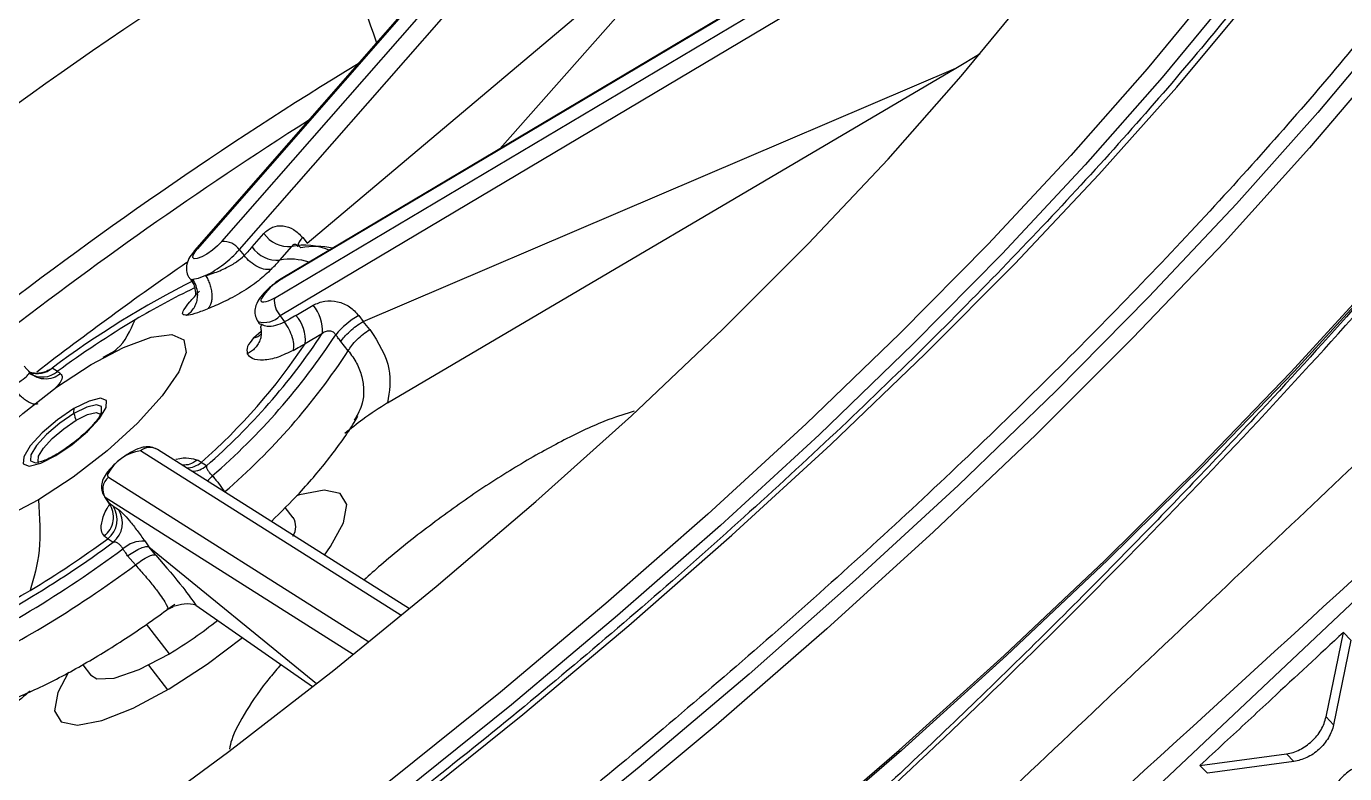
# Model space of a CAD drawing. Extents: x 0 to 84, y -21 to 126.
# Drawn here: x 66.344 to 68.064, y 11.917 to 12.891 of the extents above; entities that cross this region are included whole.
import ezdxf

# ---------------------------------------------------------------- set-up
doc = ezdxf.new("R2010")
doc.units = 0
doc.header["$MEASUREMENT"] = 0
doc.layers.add('1', color=4, linetype='Continuous')

# ---------------------------------------------------------------- blocks, each defined once
blk = doc.blocks.new('PRODIGY')
at = {"layer": '1', "color": 3, "linetype": 'Continuous', "lineweight": 25}
for p, q in [((67.665, 11.7548), (70.1624, 14.1091)), ((66.5989, 12.6105), (67.3862, 13.5093)), ((67.3505, 13.4973), (66.5632, 12.5986)), ((67.3537, 13.4993), (66.5664, 12.6006)), ((67.4089, 13.4986), (66.6216, 12.5999)), ((67.8154, 13.238), (66.6768, 12.5613)), ((67.8169, 13.2399), (66.6783, 12.5632)), ((66.6673, 12.5368), (67.8059, 13.2135)), ((67.8135, 13.1905), (66.6748, 12.5138)), ((66.7103, 12.6084), (67.2703, 13.0804)), ((66.9613, 12.7314), (67.2703, 13.0804)), ((67.5565, 12.8367), (67.5882, 12.8555)), ((66.783, 12.5064), (67.5565, 12.8367)), ((66.8151, 12.4004), (67.5565, 12.8367)), ((66.6382, 12.6034), (66.6536, 12.621)), ((66.7043, 12.6157), (66.7103, 12.6084)), ((66.6216, 12.5999), (66.6279, 12.5922)), ((66.6745, 12.5864), (66.69, 12.6041)), ((66.5678, 12.5624), (66.5608, 12.5609)), ((66.5776, 12.566), (66.5678, 12.5624)), ((66.6954, 12.5142), (66.7178, 12.5275)), ((66.6748, 12.5138), (66.6807, 12.5058)), ((66.7773, 12.5139), (66.783, 12.5064)), ((66.792, 12.4958), (66.783, 12.5064)), ((66.6401, 12.4849), (66.6499, 12.4937)), ((66.6506, 12.5024), (66.6493, 12.4988)), ((66.7299, 12.4907), (66.7075, 12.4773)), ((66.7637, 12.4682), (66.7539, 12.4801)), ((66.3482, 12.4398), (66.341, 12.4481)), ((66.3548, 12.4348), (66.3469, 12.4386)), ((66.3842, 12.4411), (66.3773, 12.4454)), ((66.8328, 12.1228), (66.4928, 12.3377)), ((66.8436, 12.1316), (66.5149, 12.3393)), ((66.5788, 12.3181), (66.5718, 12.3225)), ((66.4508, 12.3033), (66.7907, 12.0885)), ((66.5934, 12.2969), (66.6023, 12.284)), ((66.4456, 12.2777), (66.4518, 12.2687)), ((66.4467, 12.2767), (66.4523, 12.2686)), ((66.7703, 12.0722), (66.4467, 12.2767)), ((66.4569, 12.2655), (66.4638, 12.2612)), ((66.6919, 12.2505), (66.6815, 12.2639)), ((66.4503, 12.223), (66.4572, 12.2186)), ((66.4982, 12.2201), (66.5035, 12.2124)), ((66.5035, 12.2124), (66.7222, 12.0343)), ((66.5128, 12.2017), (66.5035, 12.2124)), ((66.4861, 12.1889), (66.4759, 12.2008)), ((66.5275, 12.1308), (66.5355, 12.1343)), ((66.5649, 12.1365), (66.7171, 12.0305)), ((66.5304, 12.0731), (66.5005, 12.1118)), ((68.0394, 11.9907), (68.0619, 12.101)), ((68.0716, 12.0909), (68.0491, 11.9806)), ((68.0716, 12.0909), (68.0619, 12.101)), ((66.4173, 12.0587), (66.4273, 12.0457)), ((66.5029, 12.0581), (66.5278, 12.0259)), ((68.0394, 11.9907), (68.0491, 11.9806)), ((67.8748, 11.9274), (67.9875, 11.9426)), ((67.9875, 11.9426), (67.9972, 11.9325)), ((67.8748, 11.9274), (67.8845, 11.9173)), ((67.9972, 11.9325), (67.8845, 11.9173))]:
    blk.add_line(p, q, dxfattribs=at)
at = {"layer": '1', "color": 3, "linetype": 'Continuous', "lineweight": 25, "flags": 128}
for points in [[(66.5588, 11.6611), (66.705, 11.7688), (66.8495, 11.88), (66.9914, 11.994), (67.1298, 12.11), (67.264, 12.2275), (67.3931, 12.3457), (67.5164, 12.4639), (67.6332, 12.5815), (67.7428, 12.6977), (67.8445, 12.8119), (67.9378, 12.9235)], [(68.1263, 12.8953), (68.0285, 12.7787), (67.9223, 12.6596), (67.8083, 12.5384), (67.687, 12.4158), (67.5592, 12.2926), (67.4255, 12.1693), (67.2867, 12.0465), (67.1434, 11.9251), (66.9964, 11.8055), (66.8465, 11.6885), (66.6946, 11.5746), (66.5414, 11.4645), (66.3877, 11.3588), (66.2345, 11.258)], [(68.5713, 13.7762), (68.5776, 13.7149), (68.5721, 13.6454), (68.5548, 13.5682), (68.5258, 13.4838), (68.4853, 13.3925), (68.4336, 13.2949), (68.3708, 13.1916), (68.2975, 13.083), (68.2139, 12.9699), (68.1205, 12.8529), (68.0179, 12.7326), (67.9066, 12.6097), (67.7873, 12.4848), (67.6607, 12.3587), (67.5273, 12.2321), (67.3881, 12.1057), (67.2437, 11.9802), (67.0949, 11.8562), (66.9427, 11.7346), (66.7878, 11.6159), (66.6311, 11.5009)], [(68.3897, 12.9082), (68.305, 12.7962), (68.2111, 12.6806), (68.1084, 12.5621), (67.9976, 12.4411), (67.8793, 12.3185), (67.754, 12.1949), (67.6224, 12.0708), (67.4853, 11.947), (67.3434, 11.8242), (67.1973, 11.7029), (67.048, 11.5839), (66.8962, 11.4678), (66.7427, 11.3551)], [(66.7422, 11.3574), (66.8952, 11.4697), (67.0466, 11.5855), (67.1955, 11.7042), (67.3411, 11.8251), (67.4826, 11.9476), (67.6193, 12.071), (67.7505, 12.1947), (67.8754, 12.3179), (67.9934, 12.4402), (68.1038, 12.5607), (68.2062, 12.6789), (68.2998, 12.7942), (68.3843, 12.9058)], [(68.278, 13.6157), (68.273, 13.5777), (68.2552, 13.5045), (68.2259, 13.4242), (68.1854, 13.3373), (68.1339, 13.2444), (68.0718, 13.1461), (67.9993, 13.0429), (67.9171, 12.9355), (67.8255, 12.8245), (67.7251, 12.7106), (67.6166, 12.5945), (67.5006, 12.477), (67.3779, 12.3587), (67.2491, 12.2405), (67.1151, 12.1229), (66.9767, 12.0067), (66.8347, 11.8927), (66.6901, 11.7816), (66.5437, 11.6739)], [(66.4689, 11.8433), (66.6078, 11.9457), (66.7447, 12.0517), (66.8785, 12.1606), (67.0083, 12.2714), (67.1331, 12.3834), (67.2519, 12.4958), (67.3637, 12.6076), (67.4679, 12.718), (67.5634, 12.8262), (67.6497, 12.9313), (67.7261, 13.0325), (67.792, 13.1292), (67.8469, 13.2205), (67.8903, 13.3057), (67.922, 13.3842), (67.9416, 13.4554), (67.9492, 13.5188), (67.9453, 13.57)], [(68.2435, 13.5497), (68.2331, 13.5116), (68.204, 13.4318), (68.1637, 13.3455), (68.1125, 13.2532), (68.0507, 13.1554), (67.9788, 13.0528), (67.897, 12.946), (67.806, 12.8357), (67.7062, 12.7225), (67.5983, 12.6072), (67.4831, 12.4904), (67.361, 12.3728), (67.233, 12.2552), (67.0998, 12.1384), (66.9623, 12.0229), (66.8212, 11.9096), (66.6774, 11.7991), (66.5319, 11.6921)], [(66.5989, 12.6105), (66.5933, 12.6048), (66.5865, 12.5991), (66.5793, 12.5942), (66.5725, 12.5904), (66.5668, 12.5883), (66.5627, 12.588), (66.5608, 12.5895), (66.5612, 12.5928)], [(66.5632, 12.5986), (66.5644, 12.5996), (66.5664, 12.6006)], [(66.6783, 12.5632), (66.6776, 12.5627), (66.6768, 12.5613)], [(66.6673, 12.5368), (66.6632, 12.5346), (66.6594, 12.5329), (66.6561, 12.5318), (66.6535, 12.5314), (66.6515, 12.5316), (66.6503, 12.5326), (66.65, 12.5341), (66.6505, 12.5363)], [(66.4283, 12.4501), (66.4706, 12.4725), (66.5067, 12.4859), (66.5337, 12.4893), (66.5493, 12.4824), (66.5524, 12.4657), (66.5426, 12.4407), (66.5209, 12.4092), (66.4888, 12.3739), (66.449, 12.3377), (66.4048, 12.3034), (66.3598, 12.2739)], [(66.3598, 12.2739), (66.3175, 12.2515), (66.2814, 12.238), (66.2544, 12.2346), (66.2388, 12.2416), (66.2357, 12.2582), (66.2454, 12.2833), (66.2672, 12.3148), (66.2993, 12.3501), (66.339, 12.3863), (66.3832, 12.4206), (66.4283, 12.4501)], [(66.3822, 12.3314), (66.4036, 12.346), (66.4237, 12.363), (66.4392, 12.3798), (66.4478, 12.394), (66.4483, 12.4032), (66.4405, 12.4062), (66.4256, 12.4025), (66.4059, 12.3926)], [(66.4059, 12.3926), (66.3844, 12.378), (66.3644, 12.361), (66.3489, 12.3441), (66.3403, 12.33), (66.3398, 12.3207), (66.3476, 12.3178), (66.3625, 12.3215), (66.3822, 12.3314)], [(66.4058, 12.3861), (66.3874, 12.3737), (66.3702, 12.3591), (66.357, 12.3447), (66.3496, 12.3326), (66.3492, 12.3247), (66.3559, 12.3221), (66.3595, 12.3226)], [(66.441, 12.3858), (66.4416, 12.3873), (66.442, 12.3953), (66.4353, 12.3978), (66.4226, 12.3946), (66.4058, 12.3861)], [(66.4088, 12.3774), (66.4235, 12.3849), (66.4347, 12.3877), (66.4405, 12.3854), (66.4407, 12.3851)], [(66.3593, 12.3233), (66.3592, 12.3236), (66.3595, 12.3305), (66.366, 12.3411), (66.3776, 12.3538), (66.3926, 12.3665), (66.4088, 12.3774)], [(66.7327, 12.2017), (66.7405, 12.2127), (66.7575, 12.2439), (66.7618, 12.2675), (66.7532, 12.282), (66.7321, 12.2864), (66.7, 12.2802), (66.6962, 12.279)], [(66.4467, 12.2767), (66.446, 12.2773), (66.4456, 12.2778)], [(66.3989, 12.0491), (66.3848, 12.0224), (66.3805, 11.9988), (66.3892, 11.9843), (66.4103, 11.98), (66.4424, 11.9861), (66.4832, 12.0022), (66.53, 12.0273), (66.5796, 12.0595), (66.6256, 12.0943)], [(66.4273, 12.0457), (66.4357, 12.0406), (66.4584, 12.0413), (66.4911, 12.0525), (66.5304, 12.0731)]]:
    blk.add_lwpolyline(points, dxfattribs=at)
at = {"layer": '1', "color": 3, "linetype": 'Continuous', "lineweight": 25}
for centre, radius, start, end in [((69.7727, 8.0076), 5.8914, 120.94253, 128.67437), ((68.342, 13.4349), 1.6417, 193.1783, 200.141), ((69.5096, 8.3496), 5.2586, 121.3134, 128.0064), ((69.5752, 8.2586), 5.3419, 122.4148, 127.8494), ((66.6011, 12.5856), 0.025, 34.832, 95.0363), ((66.6864, 12.6439), 0.04, 214.8306, 275.0469), ((66.7064, 12.522), 0.0837, 67.2337, 101.3659), ((66.7179, 12.5997), 0.0209, 130.4955, 169.7133), ((66.5874, 12.5808), 0.0289, 136.7078, 155.4847), ((66.5071, 12.7033), 0.1543, 297.2232, 317.9291), ((66.671, 12.6262), 0.04, 214.8283, 275.0403), ((66.7213, 12.4939), 0.1102, 78.4876, 100.1832), ((69.3804, 8.5064), 4.9613, 124.7417, 127.5415), ((66.6879, 12.5063), 0.0812, 72.2728, 99.544), ((67.1102, 11.4674), 1.2221, 116.6498, 126.8469), ((66.5604, 12.5661), 0.00517, 219.4983, 274.4598), ((66.7098, 12.5003), 0.0693, 118.4335, 148.7548), ((66.9619, 11.7127), 0.9273, 115.5222, 120.8897), ((66.6976, 12.534), 0.0304, 174.7248, 221.6431), ((66.6814, 12.4951), 0.0487, 354.7326, 41.6458), ((67.1527, 11.3918), 1.3006, 120.8494, 126.2213), ((66.6543, 12.5332), 0.0282, 252.413, 316.671), ((66.6591, 12.4818), 0.0487, 354.7314, 41.647), ((66.829, 12.4214), 0.106, 119.163, 140.3386), ((66.0234, 12.957), 0.8465, 310.9969, 326.5711), ((66.0206, 12.9631), 0.8677, 310.6864, 326.8821), ((66.0483, 12.9179), 0.7929, 311.3235, 326.2446), ((66.037, 12.942), 0.8675, 310.6713, 326.8957), ((66.3577, 12.4689), 0.0306, 251.349, 309.946), ((66.3647, 12.4641), 0.0302, 238.2808, 310.3138), ((66.4177, 12.389), 0.0123, 163.3631, 193.7058), ((66.4411, 12.3934), 0.036, 191.5937, 206.2824), ((66.3854, 12.3304), 0.00345, 90.3078, 162.3992), ((66.501, 12.2809), 0.0574, 98.2397, 152.1171), ((66.505, 12.3231), 0.019, 58.5233, 130.0704), ((66.5519, 12.3465), 0.0312, 271.6985, 309.5673), ((66.5589, 12.3422), 0.0312, 271.696, 309.5574), ((66.4633, 12.2877), 0.0199, 128.6959, 213.5246), ((66.4531, 12.3058), 0.00341, 146.1448, 226.9448), ((66.6463, 12.245), 0.0849, 134.9417, 141.2673), ((66.4303, 12.2479), 0.0319, 308.6969, 33.5254), ((66.4372, 12.2435), 0.0319, 308.6969, 33.5254), ((66.6727, 12.2388), 0.0225, 327.0953, 31.547), ((65.626, 13.3446), 1.3995, 300.8572, 306.4359), ((65.6817, 13.2724), 1.3007, 300.8466, 306.2192), ((66.4966, 12.1799), 0.0402, 87.7645, 132.0609), ((65.6075, 13.369), 1.4447, 300.8653, 306.6399), ((65.6236, 13.3483), 1.445, 300.8652, 306.6479), ((65.8694, 12.931), 0.9196, 293.668, 301.0544), ((65.9001, 12.9014), 0.8702, 293.9971, 301.0236), ((65.8664, 12.9288), 0.934, 293.356, 301.0853), ((65.8828, 12.9076), 0.9338, 293.3439, 301.0859), ((66.2311, 12.5719), 0.5817, 300.9731, 308.5203)]:
    blk.add_arc(centre, radius, start, end, dxfattribs=at)
for points, knots in [([(73.7038, 17.6398), (73.5881, 17.5307), (73.3529, 17.3088), (73.0099, 16.9848), (72.6861, 16.6786), (72.3966, 16.4046), (72.1528, 16.1737), (71.9512, 15.9828), (71.7883, 15.8284), (71.6432, 15.6909), (71.5188, 15.5731), (71.4173, 15.477), (71.3359, 15.3999), (71.2411, 15.31), (71.1121, 15.1878), (70.9471, 15.0316), (70.7602, 14.8547), (70.5548, 14.6603), (70.3367, 14.454), (70.0855, 14.2164), (69.8199, 13.9653), (69.5484, 13.7088), (69.3455, 13.5171), (69.2008, 13.3805), (69.097, 13.2825), (68.9815, 13.1734), (68.8462, 13.0458), (68.673, 12.8823), (68.4574, 12.6788), (68.1953, 12.4313), (67.8996, 12.1522), (67.5706, 11.8413), (67.2082, 11.4986), (66.8275, 11.1383), (66.5678, 10.8921), (66.4399, 10.7708)], [0, 0, 0, 0, 0.047732, 0.097021, 0.141602, 0.181473, 0.216643, 0.242357, 0.264803, 0.283982, 0.302359, 0.316221, 0.32592, 0.336001, 0.355428, 0.379237, 0.404198, 0.432652, 0.464067, 0.494314, 0.536393, 0.573752, 0.606394, 0.620146, 0.633459, 0.649229, 0.66783, 0.689262, 0.720711, 0.75677, 0.797442, 0.842721, 0.892609, 0.947115, 1, 1, 1, 1]), ([(69.1415, 14.6021), (69.1178, 14.6417), (69.085, 14.6737), (69.002, 14.7216), (68.9518, 14.7376), (68.8355, 14.754), (68.7693, 14.7543), (68.6227, 14.7398), (68.5423, 14.725), (68.3691, 14.6808), (68.2764, 14.6514), (68.0805, 14.5787), (67.9773, 14.5354), (67.6551, 14.3856), (67.4229, 14.259), (67.0607, 14.0331), (66.9376, 13.9519), (66.6891, 13.7786), (66.5636, 13.6865), (66.3126, 13.4931), (66.187, 13.3918), (65.9385, 13.1819), (65.8156, 13.0733), (65.5748, 12.8513), (65.457, 12.7379), (65.229, 12.5091), (65.1189, 12.3937), (64.9087, 12.1639), (64.8086, 12.0494), (64.6674, 11.8806), (64.6219, 11.8248), (64.5339, 11.7145), (64.4915, 11.6601), (64.4508, 11.6063)], [0, 0, 0, 0, 0.0625, 0.0625, 0.125, 0.125, 0.1875, 0.1875, 0.25, 0.25, 0.3125, 0.3125, 0.375, 0.375, 0.5, 0.5, 0.5625, 0.5625, 0.625, 0.625, 0.6875, 0.6875, 0.75, 0.75, 0.8125, 0.8125, 0.875, 0.875, 0.9375, 0.9375, 0.96875, 0.96875, 1, 1, 1, 1]), ([(65.2415, 10.3531), (65.3579, 10.4073), (65.4789, 10.4682), (65.7265, 10.6025), (65.8532, 10.6759), (66.1091, 10.8338), (66.2384, 10.9183), (66.4965, 11.0969), (66.6253, 11.1909), (66.8796, 11.3865), (67.0052, 11.4881), (67.2506, 11.6966), (67.3705, 11.8035), (67.6025, 12.0207), (67.7146, 12.1308), (67.9294, 12.352), (68.0321, 12.4631), (68.3241, 12.7946), (68.4971, 13.0131), (68.7172, 13.3248), (68.784, 13.426), (68.9035, 13.6212), (68.9561, 13.7152), (69.0461, 13.8941), (69.0834, 13.9789), (69.1417, 14.1377), (69.1626, 14.2115), (69.187, 14.3466), (69.1905, 14.4077), (69.1795, 14.5158), (69.1649, 14.5628), (69.1415, 14.6021)], [0, 0, 0, 0, 0.0625, 0.0625, 0.125, 0.125, 0.1875, 0.1875, 0.25, 0.25, 0.3125, 0.3125, 0.375, 0.375, 0.4375, 0.4375, 0.5, 0.5, 0.625, 0.625, 0.6875, 0.6875, 0.75, 0.75, 0.8125, 0.8125, 0.875, 0.875, 0.9375, 0.9375, 1, 1, 1, 1]), ([(69.0818, 14.415), (69.08, 14.418), (69.0764, 14.4238), (69.0705, 14.4323), (69.0644, 14.4407), (69.0578, 14.4487), (69.0508, 14.4566), (69.0435, 14.4642), (69.0358, 14.4716), (69.0276, 14.4788), (69.019, 14.4857), (69.01, 14.4923), (69.0006, 14.4987), (68.9907, 14.5048), (68.9804, 14.5106), (68.9696, 14.5161), (68.9584, 14.5213), (68.9467, 14.5262), (68.9346, 14.5308), (68.9219, 14.535), (68.886, 14.5457), (68.8196, 14.5576), (68.71, 14.5593), (68.5805, 14.545), (68.4023, 14.507), (68.1697, 14.4327), (67.8729, 14.3074), (67.5564, 14.1461), (67.2185, 13.9472), (66.87, 13.7164), (66.5123, 13.4532), (66.2146, 13.2122), (65.9802, 13.0092), (65.8115, 12.8566), (65.6414, 12.6963), (65.5083, 12.5655), (65.3962, 12.4517), (65.3126, 12.3652), (65.2305, 12.2779), (65.1253, 12.1638), (65.007, 12.0312), (64.9007, 11.9064), (64.833, 11.8248), (64.7941, 11.7772), (64.7567, 11.7308), (64.7208, 11.6856), (64.6863, 11.6417), (64.6533, 11.5989), (64.632, 11.571), (64.6215, 11.5572)], [0, 0, 0, 0, 0.004961, 0.009964, 0.015009, 0.020095, 0.025223, 0.030394, 0.035606, 0.04086, 0.046156, 0.051494, 0.056875, 0.062297, 0.067761, 0.073268, 0.078816, 0.084406, 0.090038, 0.095711, 0.101426, 0.136972, 0.173931, 0.212233, 0.251784, 0.315042, 0.374908, 0.437398, 0.497355, 0.558848, 0.620735, 0.683097, 0.71448, 0.745976, 0.774958, 0.809253, 0.822307, 0.841005, 0.859392, 0.872803, 0.907141, 0.936438, 0.946073, 0.955528, 0.964799, 0.973885, 0.982782, 0.991488, 1, 1, 1, 1]), ([(69.1189, 14.3128), (69.1203, 14.302), (69.1227, 14.2823), (69.122, 14.2502), (69.1196, 14.2214), (69.1165, 14.197), (69.1124, 14.1728), (69.1076, 14.1483), (69.1009, 14.1192), (69.0918, 14.0852), (69.0803, 14.0468), (69.0605, 13.9882), (69.0296, 13.9087), (68.9833, 13.8061), (68.9286, 13.6977), (68.8706, 13.593), (68.8098, 13.4907), (68.7485, 13.3931), (68.6781, 13.2868), (68.5993, 13.1735), (68.5174, 13.0614), (68.4401, 12.96), (68.3749, 12.8771), (68.3239, 12.8139), (68.286, 12.7679), (68.2531, 12.7283), (68.216, 12.6842), (68.1559, 12.614), (68.0658, 12.5114), (67.9377, 12.3708), (67.775, 12.2004), (67.5907, 12.0175), (67.3944, 11.8331), (67.2018, 11.6617), (67.0123, 11.5015), (66.8323, 11.3568), (66.6509, 11.2176), (66.4715, 11.0866), (66.2978, 10.9662), (66.1455, 10.8654), (66.0258, 10.7897), (65.9266, 10.7288), (65.8328, 10.6728), (65.7195, 10.6075), (65.585, 10.5334), (65.4305, 10.4531), (65.3244, 10.4021), (65.2678, 10.3749)], [0, 0, 0, 0, 0.024053, 0.043547, 0.058465, 0.070896, 0.079513, 0.089272, 0.100196, 0.112283, 0.1255, 0.138871, 0.168858, 0.197157, 0.224094, 0.25302, 0.273909, 0.296081, 0.319543, 0.344303, 0.369207, 0.390318, 0.407305, 0.420161, 0.428878, 0.43527, 0.444046, 0.455446, 0.477483, 0.50547, 0.539454, 0.579495, 0.615917, 0.65265, 0.687139, 0.719357, 0.749276, 0.783401, 0.813855, 0.840609, 0.863643, 0.877195, 0.893485, 0.913923, 0.9385, 0.967199, 1, 1, 1, 1]), ([(66.4995, 10.7371), (66.4999, 10.7375), (66.5034, 10.7406), (66.5149, 10.7512), (66.5562, 10.7887), (66.7103, 10.9288), (67.3106, 11.4735), (68.4979, 12.5505), (69.5527, 13.5402), (70.1603, 14.1102)], [0, 0, 0, 0, 0.000353, 0.002828, 0.009436, 0.033986, 0.128384, 0.498019, 1, 1, 1, 1]), ([(68.5313, 13.7901), (68.5349, 13.7545), (68.5421, 13.6835), (68.5074, 13.5462), (68.4401, 13.3893), (68.338, 13.2132), (68.2037, 13.0215), (68.0393, 12.8173), (67.8477, 12.604), (67.6322, 12.3855), (67.3964, 12.1654), (67.1443, 11.9476), (66.8805, 11.7348), (66.6992, 11.6017), (66.6085, 11.5351)], [0, 0, 0, 0, 0.083333, 0.166667, 0.25, 0.333333, 0.416667, 0.5, 0.583333, 0.666666, 0.75, 0.833333, 0.916667, 1, 1, 1, 1]), ([(68.2655, 13.7516), (68.2705, 13.7455), (68.2832, 13.7299), (68.2945, 13.6975), (68.3012, 13.6535), (68.2991, 13.6011), (68.2877, 13.5401), (68.2669, 13.4725), (68.2366, 13.3984), (68.1969, 13.3183), (68.1477, 13.2325), (68.0893, 13.1415), (68.0218, 13.046), (67.9458, 12.9465), (67.8615, 12.8437), (67.7694, 12.738), (67.67, 12.6301), (67.5639, 12.5207), (67.4515, 12.4102), (67.3336, 12.2994), (67.2107, 12.1887), (67.0835, 12.0789), (66.9527, 11.9705), (66.819, 11.8641), (66.6838, 11.7606), (66.5929, 11.6944), (66.5477, 11.6616)], [0, 0, 0, 0, 0.0276835, 0.0701521, 0.1106518, 0.1535539, 0.1954807, 0.2371716, 0.2788869, 0.3207383, 0.362748, 0.4049001, 0.4471687, 0.4895303, 0.5319641, 0.574454, 0.6169881, 0.6595559, 0.7021505, 0.7447652, 0.787395, 0.8300368, 0.8726865, 0.9153418, 0.9579995, 1, 1, 1, 1]), ([(66.6536, 12.621), (66.6572, 12.6242), (66.6643, 12.6304), (66.6785, 12.6318), (66.6928, 12.6273), (66.7005, 12.6195), (66.7043, 12.6157)], [0, 0, 0, 0, 0.253815, 0.504806, 0.753646, 1, 1, 1, 1]), ([(66.6942, 12.6065), (66.694, 12.6065), (66.6932, 12.6066), (66.6915, 12.606), (66.6906, 12.6049), (66.69, 12.6041)], [0, 0, 0, 0, 0.092819, 0.379254, 1, 1, 1, 1]), ([(66.7019, 12.6023), (66.7014, 12.6029), (66.7003, 12.6039), (66.6986, 12.6051), (66.6969, 12.606), (66.6954, 12.6065), (66.6945, 12.6065), (66.6942, 12.6065)], [0, 0, 0, 0, 0.206524, 0.414785, 0.627661, 0.848152, 1, 1, 1, 1]), ([(66.5632, 12.5986), (66.5611, 12.5959), (66.5567, 12.5905), (66.5528, 12.582), (66.5523, 12.5727), (66.5539, 12.5661), (66.5562, 12.5635), (66.5567, 12.563)], [0, 0, 0, 0, 0.262605, 0.545851, 0.755188, 0.951055, 1, 1, 1, 1]), ([(66.5776, 12.566), (66.5809, 12.567), (66.5895, 12.5696), (66.604, 12.5757), (66.6183, 12.5837), (66.6248, 12.5895), (66.6279, 12.5922)], [0, 0, 0, 0, 0.192873, 0.503652, 0.762725, 1, 1, 1, 1]), ([(66.6382, 12.6034), (66.6363, 12.6012), (66.6329, 12.5975), (66.6295, 12.5938), (66.6279, 12.5922)], [0, 0, 0, 0, 0.560038, 1, 1, 1, 1]), ([(66.6635, 12.5745), (66.661, 12.5741), (66.6557, 12.5734), (66.6457, 12.5769), (66.6357, 12.5834), (66.6305, 12.5893), (66.6279, 12.5922)], [0, 0, 0, 0, 0.24086, 0.499989, 0.759145, 1, 1, 1, 1]), ([(66.6635, 12.5745), (66.6581, 12.5694), (66.647, 12.5589), (66.625, 12.5441), (66.6013, 12.5314), (66.587, 12.5255), (66.5802, 12.5227)], [0, 0, 0, 0, 0.242637, 0.504164, 0.763054, 1, 1, 1, 1]), ([(66.6635, 12.5745), (66.6656, 12.5766), (66.6693, 12.5806), (66.6729, 12.5846), (66.6745, 12.5864)], [0, 0, 0, 0, 0.55993, 1, 1, 1, 1]), ([(66.5528, 12.5144), (66.5544, 12.5155), (66.5577, 12.5178), (66.5618, 12.5227), (66.5651, 12.5286), (66.567, 12.5354), (66.5675, 12.5425), (66.5665, 12.5494), (66.5643, 12.5557), (66.562, 12.5592), (66.5608, 12.5609)], [0, 0, 0, 0, 0.114879, 0.238036, 0.367343, 0.499984, 0.632615, 0.761948, 0.885091, 1, 1, 1, 1]), ([(66.5579, 12.5616), (66.5592, 12.5597), (66.5617, 12.5558), (66.5636, 12.5498), (66.5644, 12.5447), (66.5645, 12.5411), (66.5649, 12.5404), (66.5651, 12.5401)], [0, 0, 0, 0, 0.1979164, 0.3955359, 0.5917802, 0.7912973, 1, 1, 1, 1]), ([(66.5586, 12.5608), (66.5585, 12.5606), (66.5581, 12.5598), (66.5597, 12.5604), (66.5608, 12.5609)], [0, 0, 0, 0, 0.259221, 1, 1, 1, 1]), ([(66.5776, 12.566), (66.5787, 12.5643), (66.5808, 12.5607), (66.5832, 12.5545), (66.585, 12.5479), (66.5859, 12.5412), (66.5858, 12.5349), (66.5847, 12.5296), (66.5828, 12.5255), (66.5811, 12.5236), (66.5802, 12.5227)], [0, 0, 0, 0, 0.114925, 0.238066, 0.367371, 0.500001, 0.632628, 0.761971, 0.885113, 1, 1, 1, 1]), ([(66.6783, 12.5632), (66.6753, 12.5613), (66.6683, 12.5569), (66.6576, 12.5478), (66.6486, 12.5379), (66.6432, 12.5287), (66.6415, 12.5192), (66.6425, 12.5116), (66.6451, 12.5079), (66.6461, 12.5065)], [0, 0, 0, 0, 0.137675, 0.324355, 0.517745, 0.701814, 0.82209, 0.932699, 1, 1, 1, 1]), ([(66.5528, 12.5144), (66.5506, 12.5145), (66.5464, 12.5149), (66.5486, 12.5211), (66.556, 12.531), (66.5651, 12.5409), (66.5697, 12.5459)], [0, 0, 0, 0, 0.242594, 0.490106, 0.742594, 1, 1, 1, 1]), ([(66.5528, 12.5144), (66.556, 12.5149), (66.5624, 12.5161), (66.5743, 12.5205), (66.5802, 12.5227)], [0, 0, 0, 0, 0.50059, 1, 1, 1, 1]), ([(66.7178, 12.5275), (66.7228, 12.5297), (66.7326, 12.534), (66.7499, 12.5329), (66.7661, 12.5264), (66.7736, 12.5181), (66.7773, 12.5139)], [0, 0, 0, 0, 0.253816, 0.504832, 0.753662, 1, 1, 1, 1]), ([(66.4441, 12.4598), (66.4506, 12.463), (66.469, 12.4722), (66.4792, 12.4941), (66.4858, 12.5084)], [0, 0, 0, 0, 0.349146, 1, 1, 1, 1]), ([(66.6453, 12.5076), (66.6459, 12.5059), (66.6469, 12.5036), (66.6499, 12.5028), (66.6508, 12.5026)], [0, 0, 0, 0, 0.70965, 1, 1, 1, 1]), ([(66.6508, 12.5026), (66.653, 12.5016), (66.6576, 12.4994), (66.6686, 12.5006), (66.6768, 12.5041), (66.6807, 12.5058)], [0, 0, 0, 0, 0.318462, 0.674183, 1, 1, 1, 1]), ([(66.6954, 12.5142), (66.6927, 12.5126), (66.6879, 12.5097), (66.6829, 12.507), (66.6807, 12.5058)], [0, 0, 0, 0, 0.560058, 1, 1, 1, 1]), ([(66.692, 12.4686), (66.6924, 12.4707), (66.6933, 12.4749), (66.6913, 12.4849), (66.687, 12.4959), (66.6828, 12.5026), (66.6807, 12.5058)], [0, 0, 0, 0, 0.240872, 0.499984, 0.759127, 1, 1, 1, 1]), ([(66.7539, 12.4801), (66.7553, 12.4821), (66.7582, 12.4862), (66.7656, 12.4934), (66.7742, 12.5005), (66.78, 12.5044), (66.783, 12.5064)], [0, 0, 0, 0, 0.2500152, 0.5000066, 0.750021, 1, 1, 1, 1]), ([(66.6492, 12.4988), (66.6494, 12.4981), (66.6503, 12.4953), (66.6504, 12.49), (66.6493, 12.4834), (66.6465, 12.4771), (66.6425, 12.4717), (66.6376, 12.4673), (66.6339, 12.4652), (66.632, 12.4643)], [0, 0, 0, 0, 0.056131, 0.216354, 0.380618, 0.544935, 0.705142, 0.857689, 1, 1, 1, 1]), ([(66.6401, 12.4849), (66.6417, 12.4853), (66.6449, 12.4862), (66.6484, 12.4882), (66.6499, 12.4901), (66.6504, 12.4906)], [0, 0, 0, 0, 0.392829, 0.813893, 1, 1, 1, 1]), ([(66.6493, 12.4991), (66.6497, 12.4966), (66.6503, 12.4927), (66.6499, 12.4902), (66.6502, 12.4904), (66.6502, 12.4904)], [0, 0, 0, 0, 0.581692, 0.888667, 1, 1, 1, 1]), ([(66.7474, 12.489), (66.7469, 12.4896), (66.7461, 12.4908), (66.7443, 12.4922), (66.7422, 12.4932), (66.7399, 12.4938), (66.7374, 12.4938), (66.7339, 12.4932), (66.7315, 12.4917), (66.7299, 12.4907)], [0, 0, 0, 0, 0.111845, 0.224615, 0.339908, 0.459194, 0.58404, 0.71531, 1, 1, 1, 1]), ([(66.7539, 12.4801), (66.7527, 12.4818), (66.7505, 12.4847), (66.7483, 12.4877), (66.7474, 12.489)], [0, 0, 0, 0, 0.559965, 1, 1, 1, 1]), ([(66.7637, 12.4682), (66.765, 12.4704), (66.7678, 12.4749), (66.7749, 12.4826), (66.7832, 12.49), (66.7891, 12.4939), (66.792, 12.4958)], [0, 0, 0, 0, 0.249319, 0.49998, 0.750642, 1, 1, 1, 1]), ([(66.792, 12.4958), (66.8028, 12.4788), (66.8222, 12.448), (66.8173, 12.4151), (66.8151, 12.4004)], [0, 0, 0, 0, 0.553906, 1, 1, 1, 1]), ([(66.6401, 12.4849), (66.6369, 12.4809), (66.6306, 12.473), (66.6316, 12.4672), (66.632, 12.4643)], [0, 0, 0, 0, 0.500607, 1, 1, 1, 1]), ([(66.692, 12.4686), (66.6852, 12.4654), (66.6712, 12.4586), (66.6527, 12.4552), (66.6376, 12.4566), (66.6338, 12.4618), (66.632, 12.4643)], [0, 0, 0, 0, 0.242679, 0.504187, 0.763965, 1, 1, 1, 1]), ([(66.692, 12.4686), (66.6949, 12.4702), (66.7001, 12.473), (66.7053, 12.476), (66.7075, 12.4773)], [0, 0, 0, 0, 0.559891, 1, 1, 1, 1]), ([(66.7637, 12.4682), (66.7676, 12.4628), (66.7754, 12.4522), (66.782, 12.4345), (66.7843, 12.4169), (66.7829, 12.3969), (66.7757, 12.3846), (66.7715, 12.3774)], [0, 0, 0, 0, 0.193441, 0.381601, 0.56487, 0.743569, 1, 1, 1, 1]), ([(66.3258, 12.4212), (66.3286, 12.4232), (66.336, 12.4283), (66.3442, 12.4344), (66.3462, 12.4372), (66.347, 12.4384)], [0, 0, 0, 0, 0.263594, 0.688531, 1, 1, 1, 1]), ([(66.3885, 12.4382), (66.3853, 12.4361), (66.3787, 12.4318), (66.3666, 12.4306), (66.3551, 12.4336), (66.3494, 12.4388), (66.3466, 12.4414)], [0, 0, 0, 0, 0.240836, 0.499988, 0.759107, 1, 1, 1, 1]), ([(66.347, 12.4384), (66.3472, 12.4386), (66.3486, 12.4402), (66.3475, 12.4408), (66.3466, 12.4414)], [0, 0, 0, 0, 0.1162264, 1, 1, 1, 1]), ([(66.3749, 12.4438), (66.373, 12.4427), (66.3688, 12.4404), (66.3617, 12.4387), (66.3541, 12.4384), (66.3498, 12.4395), (66.3475, 12.44)], [0, 0, 0, 0, 0.220654, 0.462137, 0.722989, 1, 1, 1, 1]), ([(66.3885, 12.4382), (66.3896, 12.4366), (66.3918, 12.4335), (66.3881, 12.4262), (66.3815, 12.4197), (66.379, 12.4173)], [0, 0, 0, 0, 0.371448, 0.771771, 1, 1, 1, 1]), ([(66.3885, 12.4382), (66.3878, 12.4387), (66.3864, 12.4396), (66.3849, 12.4406), (66.3842, 12.4411)], [0, 0, 0, 0, 0.559973, 1, 1, 1, 1]), ([(66.3588, 12.3991), (66.358, 12.3988), (66.3563, 12.3981), (66.3529, 12.3985), (66.3487, 12.4), (66.3438, 12.4028), (66.3388, 12.4066), (66.334, 12.4112), (66.3295, 12.4162), (66.327, 12.4196), (66.3258, 12.4212)], [0, 0, 0, 0, 0.114886, 0.238034, 0.367364, 0.499998, 0.632647, 0.761963, 0.885109, 1, 1, 1, 1]), ([(66.8151, 12.4004), (66.8042, 12.3934), (66.7853, 12.3812), (66.7671, 12.3665), (66.7594, 12.3604)], [0, 0, 0, 0, 0.5773496, 1, 1, 1, 1]), ([(66.4407, 12.3853), (66.4403, 12.3845), (66.4394, 12.3826), (66.4347, 12.3759), (66.4256, 12.3657), (66.4116, 12.3529), (66.3966, 12.3414), (66.3873, 12.3356), (66.3837, 12.3334)], [0, 0, 0, 0, 0.085192, 0.22861, 0.411374, 0.624595, 0.853726, 1, 1, 1, 1]), ([(66.4412, 12.3834), (66.4411, 12.3834), (66.4403, 12.3851), (66.4414, 12.3866), (66.4414, 12.3867), (66.4408, 12.3855), (66.4407, 12.3853)], [0, 0, 0, 0, 0.003152, 0.460857, 0.892121, 1, 1, 1, 1]), ([(66.6634, 12.2455), (66.6759, 12.2579), (66.7043, 12.286), (66.7408, 12.3294), (66.7642, 12.3623), (66.7748, 12.3802), (66.7764, 12.3829)], [0, 0, 0, 0, 0.263689, 0.597217, 0.938542, 1, 1, 1, 1]), ([(67.1369, 12.3893), (67.126, 12.386), (67.0998, 12.378), (67.0497, 12.3548), (66.9901, 12.322), (66.9277, 12.2823), (66.8656, 12.2373), (66.8168, 12.1988), (66.7914, 12.1757), (66.7842, 12.1691)], [0, 0, 0, 0, 0.115336, 0.279859, 0.444025, 0.608381, 0.772201, 0.93558, 1, 1, 1, 1]), ([(66.3837, 12.3334), (66.3803, 12.3314), (66.3727, 12.3271), (66.3639, 12.3236), (66.3611, 12.323), (66.3601, 12.3228)], [0, 0, 0, 0, 0.338467, 0.755022, 1, 1, 1, 1]), ([(66.5149, 12.3393), (66.5121, 12.3406), (66.5072, 12.3429), (66.4993, 12.343), (66.4907, 12.3411), (66.4803, 12.3363), (66.4677, 12.328), (66.4562, 12.3181), (66.4479, 12.3086), (66.443, 12.2997), (66.4413, 12.2908), (66.4423, 12.2831), (66.4449, 12.2794), (66.4459, 12.278)], [0, 0, 0, 0, 0.080061, 0.139611, 0.21529, 0.344608, 0.460948, 0.58219, 0.707944, 0.805915, 0.885621, 0.956399, 1, 1, 1, 1]), ([(66.3601, 12.3228), (66.3597, 12.3227), (66.3586, 12.3224), (66.3588, 12.3224), (66.3589, 12.3225)], [0, 0, 0, 0, 0.3090969, 1, 1, 1, 1]), ([(66.5386, 12.3265), (66.5389, 12.3266), (66.5459, 12.3286), (66.5569, 12.3288), (66.5634, 12.3266), (66.5667, 12.3256)], [0, 0, 0, 0, 0.0162322, 0.5033797, 1, 1, 1, 1]), ([(66.5667, 12.3256), (66.5635, 12.3234), (66.5577, 12.3194), (66.551, 12.3191), (66.5479, 12.319)], [0, 0, 0, 0, 0.552123, 1, 1, 1, 1]), ([(66.5718, 12.3225), (66.5709, 12.323), (66.5692, 12.324), (66.5675, 12.3251), (66.5667, 12.3256)], [0, 0, 0, 0, 0.560055, 1, 1, 1, 1]), ([(66.5788, 12.3181), (66.5787, 12.3172), (66.5786, 12.316), (66.5796, 12.3136), (66.5806, 12.3119), (66.5818, 12.3101), (66.5832, 12.3083), (66.5847, 12.3066), (66.5858, 12.3056), (66.5863, 12.3051)], [0, 0, 0, 0, 0.285821, 0.417336, 0.542106, 0.661254, 0.776195, 0.888542, 1, 1, 1, 1]), ([(66.5863, 12.3051), (66.5876, 12.3036), (66.59, 12.3008), (66.5923, 12.2981), (66.5934, 12.2969)], [0, 0, 0, 0, 0.559941, 1, 1, 1, 1]), ([(66.3598, 12.2739), (66.361, 12.2509), (66.3633, 12.2049), (66.3535, 12.1721), (66.3486, 12.1557)], [0, 0, 0, 0, 0.499995, 1, 1, 1, 1]), ([(66.4455, 12.2264), (66.4439, 12.2286), (66.4404, 12.2331), (66.4423, 12.2468), (66.4468, 12.2599), (66.4525, 12.2678), (66.4536, 12.2693)], [0, 0, 0, 0, 0.293745, 0.610312, 0.926677, 1, 1, 1, 1]), ([(66.4455, 12.2264), (66.4482, 12.2292), (66.4538, 12.2349), (66.4577, 12.2465), (66.4576, 12.2586), (66.454, 12.2654), (66.4523, 12.2686)], [0, 0, 0, 0, 0.240848, 0.499979, 0.759126, 1, 1, 1, 1]), ([(66.4569, 12.2655), (66.4561, 12.2661), (66.4546, 12.267), (66.453, 12.2681), (66.4523, 12.2686)], [0, 0, 0, 0, 0.5599589, 1, 1, 1, 1]), ([(66.4638, 12.2612), (66.4656, 12.2598), (66.4691, 12.2569), (66.4782, 12.2467), (66.4885, 12.2338), (66.495, 12.2246), (66.4982, 12.2201)], [0, 0, 0, 0, 0.253817, 0.504826, 0.753671, 1, 1, 1, 1]), ([(66.4455, 12.2264), (66.4464, 12.2258), (66.4481, 12.2245), (66.4496, 12.2235), (66.4503, 12.223)], [0, 0, 0, 0, 0.559959, 1, 1, 1, 1]), ([(66.4697, 12.2098), (66.4693, 12.2104), (66.4686, 12.2117), (66.4673, 12.2135), (66.4657, 12.2151), (66.464, 12.2166), (66.4623, 12.2177), (66.4599, 12.2188), (66.4583, 12.2187), (66.4572, 12.2186)], [0, 0, 0, 0, 0.111888, 0.224594, 0.339844, 0.459188, 0.583938, 0.715329, 1, 1, 1, 1]), ([(66.4759, 12.2008), (66.4789, 12.2028), (66.485, 12.2069), (66.4933, 12.211), (66.5001, 12.2132), (66.5024, 12.2127), (66.5035, 12.2124)], [0, 0, 0, 0, 0.249992, 0.500009, 0.750005, 1, 1, 1, 1]), ([(66.4759, 12.2008), (66.4748, 12.2025), (66.4727, 12.2055), (66.4706, 12.2084), (66.4697, 12.2098)], [0, 0, 0, 0, 0.559991, 1, 1, 1, 1]), ([(66.4861, 12.1889), (66.489, 12.1911), (66.4947, 12.1955), (66.5026, 12.1999), (66.5093, 12.2025), (66.5116, 12.202), (66.5128, 12.2017)], [0, 0, 0, 0, 0.249331, 0.500017, 0.75068, 1, 1, 1, 1]), ([(66.5128, 12.2017), (66.5257, 12.1865), (66.549, 12.1591), (66.56, 12.1434), (66.5649, 12.1365)], [0, 0, 0, 0, 0.554813, 1, 1, 1, 1]), ([(66.4861, 12.1889), (66.4905, 12.1839), (66.4993, 12.1739), (66.5102, 12.1606), (66.5188, 12.1493), (66.5262, 12.1382), (66.5299, 12.131), (66.5273, 12.1313), (66.5269, 12.1313)], [0, 0, 0, 0, 0.168878, 0.333165, 0.493165, 0.649181, 0.94884, 1, 1, 1, 1]), ([(66.3307, 12.0156), (66.3399, 12.0196), (66.3673, 12.0314), (66.4148, 12.0565), (66.4717, 12.0912), (66.5126, 12.1195), (66.5338, 12.1353), (66.5374, 12.1379)], [0, 0, 0, 0, 0.142839, 0.424364, 0.696783, 0.948663, 1, 1, 1, 1]), ([(66.5649, 12.1365), (66.5604, 12.1376), (66.5531, 12.1394), (66.5404, 12.1358), (66.5354, 12.1345)], [0, 0, 0, 0, 0.612302, 1, 1, 1, 1]), ([(68.0619, 12.1009), (68.0307, 12.072), (67.9791, 12.0241), (67.9167, 11.9662), (67.8855, 11.9373), (67.8748, 11.9274)], [0, 0, 0, 0, 0.4999973, 0.8280488, 1, 1, 1, 1]), ([(66.6759, 12.0591), (66.6711, 12.0535), (66.6523, 12.032), (66.6301, 11.9985), (66.6123, 11.9667), (66.6094, 11.9527), (66.6086, 11.9487)], [0, 0, 0, 0, 0.128005, 0.490798, 0.854265, 1, 1, 1, 1]), ([(66.3487, 12.0244), (66.341, 12.018), (66.323, 12.003), (66.3085, 11.9878), (66.3001, 11.9791)], [0, 0, 0, 0, 0.426714, 1, 1, 1, 1]), ([(67.9875, 11.9426), (67.9905, 11.9431), (67.9963, 11.9442), (68.0078, 11.949), (68.0187, 11.9566), (68.0275, 11.966), (68.035, 11.9766), (68.0377, 11.985), (68.0394, 11.9907)], [0, 0, 0, 0, 0.12908, 0.255487, 0.499974, 0.623859, 0.750129, 1, 1, 1, 1]), ([(68.0491, 11.9806), (68.0484, 11.9777), (68.0469, 11.972), (68.0425, 11.9634), (68.0369, 11.9554), (68.0279, 11.946), (68.0142, 11.9365), (68.0029, 11.9338), (67.9972, 11.9325)], [0, 0, 0, 0, 0.130018, 0.258313, 0.385033, 0.510389, 0.756638, 1, 1, 1, 1]), ([(68.0957, 11.9306), (68.0927, 11.93), (68.0868, 11.929), (68.0752, 11.9242), (68.0618, 11.915), (68.0516, 11.9025), (68.0459, 11.8915), (68.0444, 11.8857), (68.0436, 11.8827)], [0, 0, 0, 0, 0.129986, 0.256721, 0.499925, 0.738884, 0.866737, 1, 1, 1, 1])]:
    blk.add_open_spline(points, degree=3, knots=knots, dxfattribs=at)

msp = doc.modelspace()

# ---------------------------------------------------------------- block references
at = {"layer": '1'}
msp.add_blockref('PRODIGY', (0, 0), dxfattribs=at)

doc.saveas('drawing.dxf')
